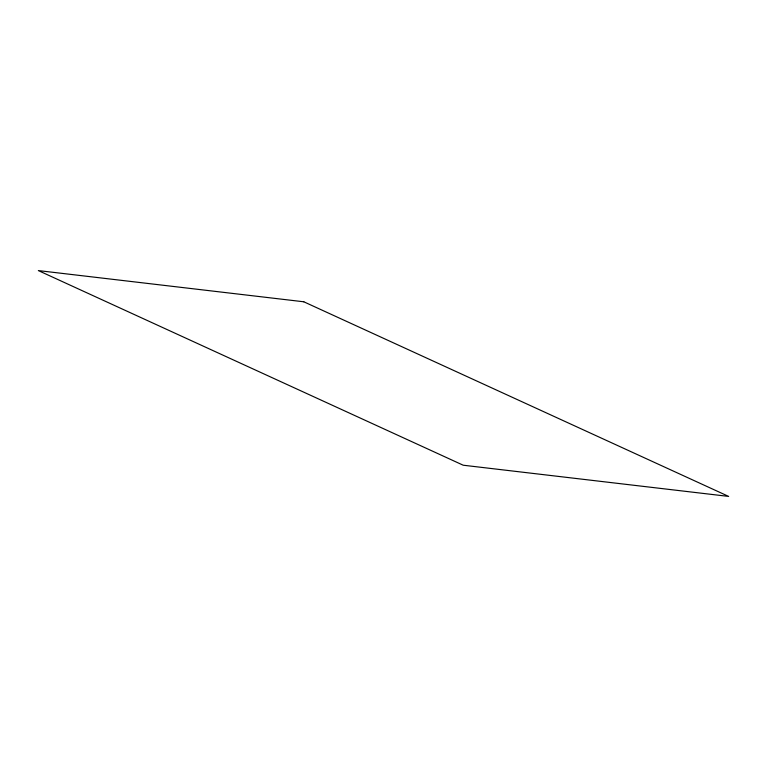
<?xml version="1.0" encoding="UTF-8"?>
<svg xmlns="http://www.w3.org/2000/svg" width="767" height="767" viewBox="0 0 767 767"><rect width="100%" height="100%" fill="white"/><g stroke="black" fill="none" stroke-linecap="round" stroke-linejoin="round"><path stroke-width="1.15" d="M303.79 301.786L38.35 270.588L463.21 465.214L728.65 496.412L303.79 301.786"/></g></svg>
